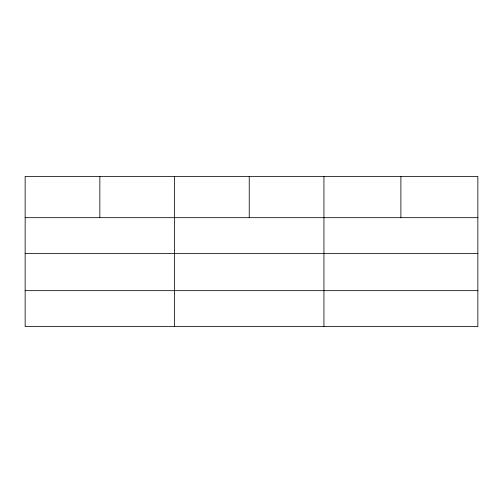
<?xml version="1.0" encoding="UTF-8"?>
<svg xmlns="http://www.w3.org/2000/svg" width="503" height="503" viewBox="0 0 503 503"><rect width="100%" height="100%" fill="white"/><g stroke="black" fill="none" stroke-linecap="round" stroke-linejoin="round"><path stroke-width="0.75" d="M477.85 253.625L477.85 176.39L25.15 176.39L25.15 326.61L477.85 326.61L477.85 253.625L25.15 253.625M25.15 217.68L477.85 217.68M25.15 290.665L477.85 290.665M400.891 176.39L400.891 217.68M323.932 176.39L323.932 326.61M249.237 176.39L249.237 217.68M174.541 176.39L174.541 326.61M99.846 176.39L99.846 217.68"/></g></svg>
